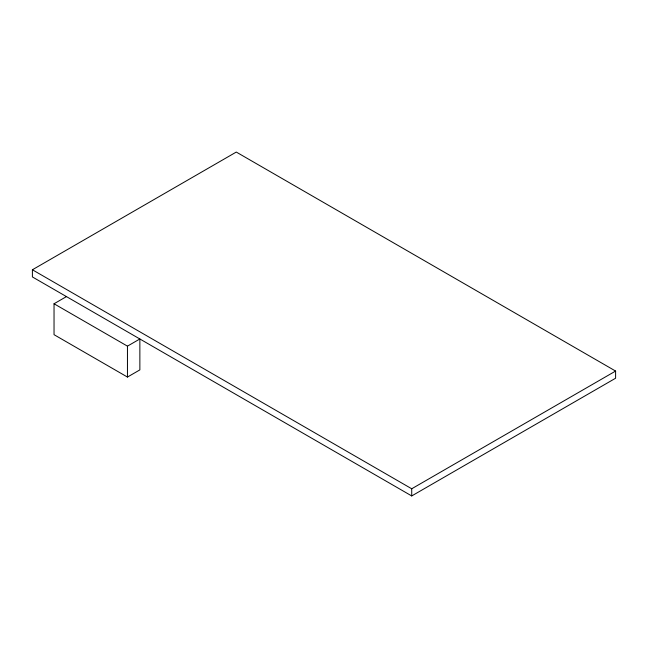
<?xml version="1.0" encoding="UTF-8"?>
<svg xmlns="http://www.w3.org/2000/svg" width="648" height="648" viewBox="0 0 648 648"><rect width="100%" height="100%" fill="white"/><g stroke="black" fill="none" stroke-linecap="round" stroke-linejoin="round"><path stroke-width="0.97" d="M32.4 269.771L236.277 152.061L615.6 371.061L615.6 378.23L411.723 495.939L32.4 276.939L32.4 269.771L411.723 488.77L615.6 371.061M54.035 303.766L127.454 346.145L139.863 338.977L139.863 369.887L127.454 377.055L54.035 334.676L54.035 303.766L66.452 296.598M411.723 488.77L411.723 495.939M127.454 346.145L127.454 377.055"/></g></svg>
